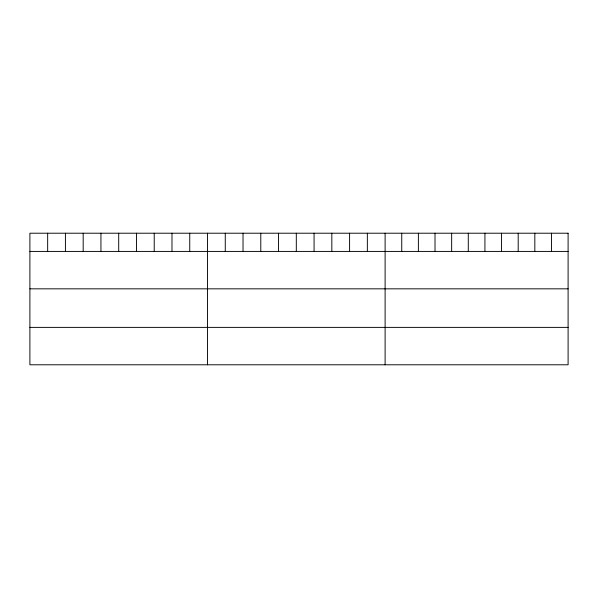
<?xml version="1.0" encoding="UTF-8"?>
<svg xmlns="http://www.w3.org/2000/svg" width="598" height="598" viewBox="0 0 598 598"><rect width="100%" height="100%" fill="white"/><g stroke="black" fill="none" stroke-linecap="round" stroke-linejoin="round"><path stroke-width="0.9" d="M29.9 251.422L568.1 251.422M29.9 288.834L568.1 288.834M29.9 327.383L568.1 327.383M551.468 233.213L551.468 251.422M534.829 233.213L534.829 251.422M518.197 233.213L518.197 251.422M501.558 233.213L501.558 251.422M484.926 233.213L484.926 251.422M468.286 233.213L468.286 251.422M451.654 233.213L451.654 251.422M435.015 233.213L435.015 251.422M418.383 233.213L418.383 251.422M401.744 233.213L401.744 251.422M385.112 233.213L385.112 364.787M367.351 233.213L367.351 251.422M349.591 233.213L349.591 251.422M331.83 233.213L331.83 251.422M314.07 233.213L314.07 251.422M296.309 233.213L296.309 251.422M278.548 233.213L278.548 251.422M260.788 233.213L260.788 251.422M243.027 233.213L243.027 251.422M225.267 233.213L225.267 251.422M207.506 233.213L207.506 364.787M189.745 233.213L189.745 251.422M171.985 233.213L171.985 251.422M154.224 233.213L154.224 251.422M136.464 233.213L136.464 251.422M118.703 233.213L118.703 251.422M100.942 233.213L100.942 251.422M83.182 233.213L83.182 251.422M65.421 233.213L65.421 251.422M47.661 233.213L47.661 251.422M568.1 233.213L29.9 233.213L29.9 364.787L568.1 364.787L568.1 233.213"/></g></svg>
